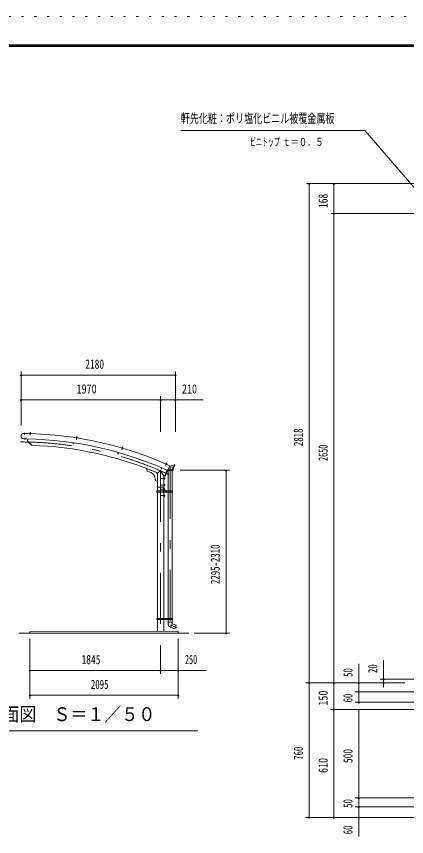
# Model space of a CAD drawing. Units: millimetres, scale not verified. Extents: x -25339 to 25345, y -10500 to 10500.
# Drawn here: x 9613 to 15122, y -1075 to 10500 of the extents above; entities that cross this region are included whole.
import ezdxf
from ezdxf.enums import TextEntityAlignment as Align

# ---------------------------------------------------------------- set-up
doc = ezdxf.new("R2010")
doc.units = ezdxf.units.MM
doc.header["$LTSCALE"] = 60
doc.linetypes.add('USER3', pattern=[24, 12, -5, 2, -5])
doc.linetypes.add('USER4', pattern=[3, 0.5, -2.5])
for name, color, linetype, lineweight in [('0-2_1-05BOLD', 7, 'Continuous', 18), ('0-3_1-25CENTER', 3, 'USER3', 18), ('0-4_1-45THIN', 4, 'Continuous', 18), ('0-5_1-55DIM', 3, 'Continuous', 18), ('0-A_2-52DIM', 3, 'Continuous', 18), ('0-C_F-F1PAPER', 5, 'Continuous', 18), ('0-D_F-E_J_ADD', 5, 'USER4', 18)]:
    doc.layers.add(name, color=color, linetype=linetype, lineweight=lineweight)
doc.styles.add('ＭＳ ゴシック', font='')
doc.styles.get('ＭＳ ゴシック').set_extended_font_data('MS Gothic')

msp = doc.modelspace()

# ---------------------------------------------------------------- linework, layer by layer
at = {"layer": '0-2_1-05BOLD'}
for p, q in [((9715.65, 4538.15), (9762.34, 4537.22)), ((9715.66, 4538.65), (9762.35, 4537.72)), ((9717.17, 4614.24), (9763.86, 4613.3)), ((9763.87, 4613.8), (9717.18, 4614.74)), ((9762.35, 4537.71), (9762.34, 4537.22)), ((9763.87, 4613.8), (9763.85, 4612.7)), ((9769.15, 4537.58), (9768.52, 4506.27)), ((9772.35, 4537.52), (9771.75, 4507.53)), ((9802.67, 4614.95), (9802.63, 4613.45)), ((9802.63, 4613.45), (9815.13, 4613.12)), ((9803.11, 4613.44), (9803.06, 4611.84)), ((9804.16, 4619.91), (9813.95, 4619.65)), ((9806.15, 4619.36), (9806.04, 4614.86)), ((9806.06, 4619.86), (9806.27, 4628.01)), ((9812.27, 4627.85), (9806.27, 4628.01)), ((9811.93, 4619.2), (9811.81, 4614.71)), ((9812.06, 4619.7), (9812.27, 4627.85)), ((9813.95, 4619.65), (9814.81, 4619.12)), ((9814.65, 4613.13), (9814.61, 4611.53)), ((9814.81, 4619.12), (9814.69, 4614.63)), ((10459.61, 4555.64), (10459.38, 4554.16)), ((10459.38, 4554.16), (10471.72, 4552.22)), ((10459.85, 4554.08), (10459.6, 4552.5)), ((10459.6, 4552.5), (10471.01, 4550.71)), ((10459.61, 4555.64), (10471.96, 4553.7)), ((10461.72, 4560.37), (10471.4, 4558.85)), ((10463.63, 4559.56), (10462.93, 4555.12)), ((10463.59, 4560.08), (10464.86, 4568.13)), ((10470.78, 4567.19), (10464.86, 4568.13)), ((10469.33, 4558.66), (10468.64, 4554.22)), ((10469.52, 4559.14), (10470.78, 4567.19)), ((10471.25, 4552.29), (10471.01, 4550.71)), ((10471.4, 4558.85), (10472.18, 4558.22)), ((10472.18, 4558.22), (10471.48, 4553.77)), ((10471.96, 4553.7), (10471.72, 4552.22)), ((9824.86, 4447.62), (9768.52, 4506.27)), ((9830, 4446.89), (9771.75, 4507.53)), ((9827.17, 4449.84), (9824.86, 4447.62)), ((10416.42, 4483.22), (10413.15, 4461.46)), ((10413.15, 4461.46), (10416.32, 4460.99)), ((10419.58, 4482.74), (10416.32, 4460.99)), ((11103.47, 4412.4), (11103.05, 4410.96)), ((11103.05, 4410.96), (11115.05, 4407.45)), ((11103.51, 4410.83), (11103.06, 4409.3)), ((11103.06, 4409.3), (11114.14, 4406.05)), ((11106.18, 4416.82), (11115.58, 4414.07)), ((11107.96, 4415.77), (11106.7, 4411.46)), ((11108, 4416.29), (11110.28, 4424.11)), ((11111.53, 4424.79), (11110.28, 4424.11)), ((11116.04, 4422.43), (11110.28, 4424.11)), ((11115.37, 4423.67), (11111.53, 4424.79)), ((11113.51, 4414.15), (11112.24, 4409.84)), ((11113.76, 4414.61), (11116.04, 4422.43)), ((11114.6, 4407.59), (11114.14, 4406.05)), ((11116.28, 4413.34), (11115.02, 4409.03)), ((11116.04, 4422.43), (11115.37, 4423.67)), ((11115.58, 4414.07), (11116.28, 4413.34)), ((11054.42, 4345.26), (11048.39, 4324.1)), ((11723.43, 4186.06), (11722.79, 4184.59)), ((11722.79, 4184.59), (11733.36, 4179.95)), ((11723.6, 4187.62), (11723, 4186.25)), ((11723, 4186.25), (11734.45, 4181.23)), ((11723.6, 4187.62), (11735.05, 4182.6)), ((11728.49, 4190.39), (11726.68, 4186.27)), ((11726.84, 4191.66), (11735.82, 4187.72)), ((11728.58, 4190.89), (11731.86, 4198.36)), ((11733.18, 4198.87), (11731.86, 4198.36)), ((11737.35, 4195.95), (11731.86, 4198.36)), ((11733.77, 4188.07), (11731.97, 4183.95)), ((11736.84, 4197.27), (11733.18, 4198.87)), ((11734.01, 4181.42), (11733.36, 4179.95)), ((11734.08, 4188.49), (11737.35, 4195.95)), ((11735.05, 4182.6), (11734.45, 4181.23)), ((11736.42, 4186.91), (11734.61, 4182.79)), ((11735.82, 4187.72), (11736.42, 4186.91)), ((11737.35, 4195.95), (11736.84, 4197.27)), ((11841.51, 4169.67), (11779.24, 4154.67)), ((11850.41, 4169.67), (11841.51, 4169.67)), ((11848.11, 4159.67), (11848.11, 4169.67)), ((11850.41, 4157.37), (11850.41, 4169.67)), ((11453.56, 4117.89), (11603.56, 4057.25)), ((11453.56, 4117.89), (11453.56, 4099.02)), ((11466.07, 4080.48), (11511.04, 4062.29)), ((11603.56, 4057.25), (11603.56, 3802.67)), ((11663.38, 4128.6), (11654.68, 4108.39)), ((11654.68, 4108.39), (11657.62, 4107.13)), ((11666.32, 4127.34), (11657.62, 4107.13)), ((11745.69, 4090.79), (11711.69, 4011.8)), ((11739.14, 4095.79), (11744.65, 4093.42)), ((11746.19, 4095.59), (11750.32, 4092.37)), ((11748.79, 4096.48), (11751.11, 4094.67)), ((11815.11, 4094.67), (11751.11, 4094.67)), ((11817.93, 4100.67), (11754.26, 4100.67)), ((11755.61, 4092.37), (11755.61, 3802.67)), ((11781.05, 4158.68), (11756.32, 4103.99)), ((11771.23, 4136.97), (11829.33, 4140.95)), ((11810.62, 4092.37), (11810.62, 3802.67)), ((11824.11, 4101.67), (11815.11, 4094.67)), ((11823.22, 4140.53), (11817.93, 4100.67)), ((11829.33, 4140.95), (11824.11, 4101.67)), ((11839.37, 4143.64), (11829.33, 4140.95)), ((11841.5, 4159.67), (11839.37, 4143.64)), ((11848.11, 4159.67), (11841.5, 4159.67)), ((11573.56, 3969.58), (11573.56, 3962.86)), ((11586.07, 3944.32), (11603.56, 3937.25)), ((11692.67, 4018.49), (11692.67, 3802.67)), ((11694.66, 3987.17), (11692.67, 3987.17)), ((11694.66, 3966.17), (11692.67, 3966.17)), ((11694.66, 3987.17), (11694.66, 3966.17)), ((11700.76, 3986.49), (11694.66, 3986.49)), ((11700.76, 3981.58), (11694.66, 3981.58)), ((11700.76, 3971.76), (11694.66, 3971.76)), ((11701.66, 3984.92), (11700.76, 3986.49)), ((11603.56, 3856.67), (11692.67, 3856.67)), ((11694.66, 3897.17), (11692.67, 3897.17)), ((11700.76, 3891.58), (11694.66, 3891.58)), ((11700.76, 3881.76), (11694.66, 3881.76)), ((11700.76, 3876.86), (11694.66, 3876.86)), ((11700.76, 3836.49), (11694.66, 3836.49)), ((11700.76, 3831.58), (11694.66, 3831.58)), ((11700.76, 3821.76), (11694.66, 3821.76)), ((11701.66, 3878.42), (11700.76, 3876.86)), ((11701.66, 3834.92), (11700.76, 3836.49)), ((11701.66, 3894.92), (11701.66, 3878.42)), ((11701.66, 3818.42), (11701.66, 3834.92)), ((11595.87, 3802.67), (11595.87, 3786.67)), ((11595.87, 3794.67), (11601.96, 3794.67)), ((11595.87, 3786.67), (11818.31, 3786.67)), ((11601.96, 3802.67), (11601.96, 3786.67)), ((11603.56, 3786.67), (11603.56, 2002.67)), ((11694.66, 3816.17), (11692.67, 3816.17)), ((11692.67, 2002.67), (11692.67, 3786.67)), ((11694.66, 3726.17), (11692.67, 3726.17)), ((11694.26, 3802.67), (11694.26, 3786.67)), ((11700.76, 3816.85), (11694.66, 3816.85)), ((11700.76, 3746.49), (11694.66, 3746.49)), ((11700.76, 3741.58), (11694.66, 3741.58)), ((11700.76, 3731.76), (11694.66, 3731.76)), ((11700.76, 3726.86), (11694.66, 3726.86)), ((11701.66, 3818.42), (11700.76, 3816.85)), ((11701.66, 3744.92), (11700.76, 3746.49)), ((11701.66, 3728.42), (11700.76, 3726.86)), ((11701.66, 3728.42), (11701.66, 3744.92)), ((11719.14, 3797.56), (11719.14, 3791.78)), ((11719.14, 3791.78), (11724.14, 3788.9)), ((11724.14, 3788.9), (11729.14, 3791.78)), ((11754.01, 3802.67), (11754.01, 3786.67)), ((11755.61, 3786.67), (11755.61, 2002.67)), ((11810.62, 3786.67), (11810.62, 2002.67)), ((11812.22, 3802.67), (11812.22, 3786.67)), ((11812.22, 3794.67), (11818.31, 3794.67)), ((11595.87, 2002.67), (11595.87, 1986.67)), ((11595.87, 1994.67), (11601.96, 1994.67)), ((11595.87, 1986.67), (11818.31, 1986.67)), ((11601.96, 2002.67), (11601.96, 1986.67)), ((11603.56, 1986.67), (11603.56, 1823.27)), ((11692.67, 1986.67), (11692.67, 1823.69)), ((11694.26, 2002.67), (11694.26, 1986.67)), ((11719.14, 1997.56), (11724.14, 2000.44)), ((11724.14, 2000.44), (11729.14, 1997.56)), ((11729.14, 1997.56), (11729.14, 1991.78)), ((11754.01, 2002.67), (11754.01, 1986.67)), ((11755.61, 1986.67), (11755.61, 1949.76)), ((11810.62, 1986.67), (11810.62, 1949.76)), ((11812.22, 2002.67), (11812.22, 1986.67)), ((11812.22, 1994.67), (11818.31, 1994.67)), ((11754.11, 1949.76), (11812.12, 1949.76)), ((11755.87, 1923.97), (11754.11, 1949.76)), ((11810.62, 1927.76), (11791.8, 1876.08)), ((11792.09, 1875.98), (11848.19, 1855.56)), ((11812.11, 1949.76), (11810.62, 1927.76)), ((11810.62, 1927.76), (11867, 1907.24)), ((11867, 1907.24), (11848.19, 1855.56)), ((9648.11, 1794.67), (12048.11, 1794.67)), ((11898.11, 1824.67), (9803.11, 1814.67)), ((9803.11, 1794.67), (9803.11, 1814.67)), ((11898.11, 1824.67), (11898.11, 1794.67))]:
    msp.add_line(p, q, dxfattribs=at)
for points in [[(9802.67, 4614.95), (9815.17, 4614.62), (9815.13, 4613.12)], [(9804.16, 4619.91), (9803.27, 4619.43), (9803.15, 4614.94)], [(9812.27, 4627.85), (9811.3, 4628.88), (9807.3, 4628.98), (9806.27, 4628.01)], [(10461.72, 4560.37), (10460.78, 4560.01), (10460.08, 4555.56)], [(10470.78, 4567.19), (10469.95, 4568.34), (10466, 4568.96), (10464.86, 4568.13)], [(11103.47, 4412.4), (11115.47, 4408.89), (11115.05, 4407.45)], [(11106.18, 4416.82), (11105.19, 4416.58), (11103.93, 4412.27)], [(11051.34, 4346.13), (11045.31, 4324.98), (11048.39, 4324.1)], [(11726.84, 4191.66), (11725.84, 4191.55), (11724.03, 4187.43)], [(11692.67, 4018.49), (11648.11, 4086.67), (11603.56, 4057.25)], [(11739.14, 4095.79), (11703.56, 4013.12), (11709.06, 4010.75)], [(11850.41, 4157.37), (11843.51, 4157.37), (11841.44, 4141.82), (11831.41, 4139.13), (11826.27, 4100.44), (11815.9, 4092.37), (11750.32, 4092.37)], [(11701.66, 3984.92), (11701.66, 3968.42), (11700.76, 3966.86), (11694.66, 3966.86)], [(11694.66, 3897.17), (11694.66, 3876.17), (11692.67, 3876.17)], [(11694.66, 3816.17), (11694.66, 3837.17), (11692.67, 3837.17)], [(11701.66, 3894.92), (11700.76, 3896.49), (11694.66, 3896.49)], [(11595.87, 3802.67), (11818.31, 3802.67), (11818.31, 3786.67)], [(11694.66, 3726.17), (11694.66, 3747.17), (11692.67, 3747.17)], [(11719.14, 3797.56), (11724.14, 3800.44), (11729.14, 3797.56), (11729.14, 3791.78)], [(11595.87, 2002.67), (11818.31, 2002.67), (11818.31, 1986.67)], [(11719.14, 1997.56), (11719.14, 1991.78), (11724.14, 1988.9), (11729.14, 1991.78)]]:
    msp.add_lwpolyline(points, dxfattribs=at)
for centre, radius in [((11724.14, 3794.67), 6.25), ((11724.14, 3794.67), 4.9), ((11724.14, 1994.67), 6.25), ((11724.14, 1994.67), 4.9)]:
    msp.add_circle(centre, radius, dxfattribs=at)
for centre, radius, start, end in [((9716.41, 4576.45), 38.3, 88.854, 268.854), ((9716.41, 4576.45), 37.8, 88.854, 268.854), ((9671.46, -506.02), 5044.55, 65.80466, 88.96758), ((9671.46, -506.02), 5119.55, 65.66528, 88.9659), ((9804.66, 4617.58), 2.32, 49.93085, 88.46228), ((9808.83, 4611.28), 8.51, 68.63316, 108.29361), ((9813.32, 4617.35), 2.32, 88.46228, 127.00851), ((10461.92, 4557.99), 2.32, 42.54817, 81.07961), ((10465.24, 4551.2), 8.51, 61.25049, 100.91093), ((10470.48, 4556.65), 2.32, 81.07961, 119.62584), ((9671.46, -506.02), 4955.45, 67.05199, 88.16658), ((11106.07, 4414.44), 2.32, 35.1655, 73.69695), ((11108.49, 4407.28), 8.51, 53.86781, 93.52827), ((11114.38, 4412.01), 2.32, 73.69695, 112.24318), ((11726.44, 4189.31), 2.32, 27.78282, 66.31427), ((11727.91, 4181.9), 8.51, 46.48515, 86.1456), ((11734.37, 4185.83), 2.32, 66.31427, 104.8605), ((11473.56, 4099.02), 20, 180, 247.98738), ((11473.56, 3969.58), 100, 0, 67.98738), ((11603.56, 4057.25), 10, 157.98738, 270), ((11742.65, 4110.17), 15, 245.66849, 335.66833), ((11743.86, 4091.58), 2, 336.71333, 66.71333), ((11593.56, 3962.86), 20, 180, 247.98738), ((9671.46, -506.02), 4955.45, 65.78831, 65.92853), ((11697.88, 3984.03), 3.78, 319.57169, 0), ((11687.88, 3976.67), 13.78, 339.1357, 20.8643), ((11697.88, 3969.31), 3.78, 0, 40.43115), ((11709.85, 4012.59), 2, 246.71333, 336.71333), ((11697.88, 3894.03), 3.78, 319.57169, 0), ((11687.88, 3886.67), 13.78, 339.1357, 20.8643), ((11697.88, 3879.31), 3.78, 0, 40.43115), ((11697.88, 3834.03), 3.78, 319.56883, 0), ((11687.88, 3826.67), 13.78, 339.13568, 20.86429), ((11697.88, 3819.31), 3.78, 0, 40.4283), ((11697.88, 3744.03), 3.78, 319.56883, 0), ((11687.88, 3736.67), 13.78, 339.13568, 20.86429), ((11697.88, 3729.31), 3.78, 0, 40.4283), ((11810.75, 1927.72), 55, 183.90576, 250.16731)]:
    msp.add_arc(centre, radius, start, end, dxfattribs=at)
at = {"layer": '0-3_1-25CENTER'}
for p, q in [((9809.37, 4631.68), (9808.21, 4588.17)), ((9726.05, 4623.16), (9725.55, 4598.17)), ((9732.17, 4529.22), (9732.67, 4554.22)), ((10468.4, 4571.36), (10461.65, 4528.37)), ((11114.22, 4426.87), (11102, 4385.09)), ((11736.11, 4200.59), (11718.63, 4160.73)), ((11648.11, 4086.67), (11648.11, 1425.98)), ((11783.11, 4127.89), (11783.11, 1908.51)), ((11711.66, 3976.67), (11654.66, 3976.67)), ((11711.66, 3886.67), (11654.66, 3886.67)), ((11711.66, 3826.67), (11654.66, 3826.67)), ((11711.66, 3736.67), (11654.66, 3736.67)), ((11711.64, 3794.67), (11736.64, 3794.67)), ((11724.14, 3807.17), (11724.14, 3782.17)), ((11711.64, 1994.67), (11736.64, 1994.67)), ((11724.14, 2007.17), (11724.14, 1982.17)), ((11783.11, 1908.51), (11876.39, 1874.56))]:
    msp.add_line(p, q, dxfattribs=at)
msp.add_arc((9671.46, -506.02), 5000, 65.24121, 90, dxfattribs=at)
at = {"layer": '0-4_1-45THIN'}
for p, q in [((9806.85, 4619.84), (9807.1, 4628.79)), ((9811.25, 4619.72), (9811.5, 4628.67)), ((10464.38, 4559.95), (10465.77, 4568.79)), ((10468.73, 4559.27), (10470.12, 4568.11)), ((11108.77, 4416.07), (11111.28, 4424.65)), ((11112.99, 4414.83), (11115.5, 4423.42)), ((11729.32, 4190.57), (11732.91, 4198.77)), ((11733.35, 4188.81), (11736.94, 4197))]:
    msp.add_line(p, q, dxfattribs=at)
at = {"layer": '0-5_1-55DIM'}
for p, q in [((9678.11, 4731.84), (9678.11, 5488.67)), ((11858.11, 4638.67), (11858.11, 5488.67)), ((9688.12, 5438.67), (9668.12, 5438.67)), ((9678.11, 5438.67), (11858.11, 5438.67)), ((11868.12, 5438.67), (11848.12, 5438.67)), ((11648.11, 4638.67), (11648.11, 5138.67)), ((9688.12, 5088.67), (9668.12, 5088.67)), ((9678.11, 5088.67), (12250.62, 5088.67)), ((11658.11, 5088.67), (11638.11, 5088.67)), ((11868.12, 5088.67), (11848.12, 5088.67)), ((11927.04, 4094.67), (12623.11, 4094.67)), ((12583.11, 4094.67), (12563.11, 4094.67)), ((12573.11, 1794.67), (12573.11, 4094.67)), ((12123.11, 1794.67), (12623.11, 1794.67)), ((12583.11, 1794.67), (12563.11, 1794.67)), ((9803.11, 1719.67), (9803.11, 869.67)), ((11898.11, 1719.67), (11898.11, 869.67)), ((11648.11, 1569.67), (11648.11, 1219.67)), ((9813.11, 1269.67), (9793.11, 1269.67)), ((9803.11, 1269.67), (12290.61, 1269.67)), ((11658.11, 1269.67), (11638.11, 1269.67)), ((11908.11, 1269.67), (11888.11, 1269.67)), ((9813.11, 919.67), (9793.11, 919.67)), ((9803.11, 919.67), (11898.11, 919.67)), ((11908.11, 919.67), (11888.11, 919.67)), ((9175.61, 419.67), (12175.61, 419.67))]:
    msp.add_line(p, q, dxfattribs=at)
for centre in [(9678.12, 5438.67), (11858.12, 5438.67), (9678.12, 5088.67), (11648.11, 5088.67), (11858.12, 5088.67), (12573.11, 4094.67), (12573.11, 1794.67), (9803.11, 1269.67), (11648.11, 1269.67), (11898.11, 1269.67), (9803.11, 919.67), (11898.11, 919.67)]:
    msp.add_arc(centre, 10, 180, 0, dxfattribs=at)
at = {"layer": '0-A_2-52DIM'}
for p, q in [((14534.04, 8889.93), (11934.05, 8889.93)), ((14534.04, 8889.93), (15222.18, 8092.25)), ((15279.79, 8139.93), (13709.04, 8139.93)), ((13756.54, 8139.93), (13736.54, 8139.93)), ((13746.54, 8139.93), (13746.54, -805.07)), ((14106.55, 8139.93), (14086.55, 8139.93)), ((14096.54, 8139.93), (14096.54, -805.07)), ((15527.42, 7719.93), (14059.05, 7719.93)), ((14106.55, 7719.93), (14086.55, 7719.93)), ((14796.55, 1027.83), (14796.55, 1414.93)), ((14446.55, 1364.93), (14446.55, 819.93)), ((15096.54, 1094.93), (13696.55, 1094.93)), ((13756.54, 1094.93), (13736.54, 1094.93)), ((14106.54, 1094.93), (14086.54, 1094.93)), ((14456.55, 1094.93), (14436.55, 1094.93)), ((15471.54, 1144.93), (14746.54, 1144.93)), ((14806.55, 1144.93), (14786.55, 1144.93)), ((14806.55, 1094.93), (14786.55, 1094.93)), ((15471.54, 969.93), (14396.54, 969.93)), ((14456.55, 969.93), (14436.55, 969.93)), ((15471.54, 819.93), (14396.54, 819.93)), ((14456.55, 819.93), (14436.55, 819.93)), ((18309.04, 719.93), (14046.54, 719.93)), ((14106.54, 719.93), (14086.54, 719.93)), ((14456.55, 719.93), (14436.55, 719.93)), ((14446.55, 719.93), (14446.55, -1075.07)), ((18309.04, -530.07), (14396.54, -530.07)), ((14456.55, -530.07), (14436.55, -530.07)), ((18309.04, -655.07), (14396.54, -655.07)), ((14456.55, -655.07), (14436.55, -655.07)), ((18309.04, -805.07), (13696.55, -805.07)), ((13756.54, -805.07), (13736.54, -805.07)), ((14106.54, -805.07), (14086.54, -805.07)), ((14456.55, -805.07), (14436.55, -805.07))]:
    msp.add_line(p, q, dxfattribs=at)
for centre in [(13746.54, 8139.93), (14096.55, 8139.93), (14096.55, 7719.93), (13746.54, 1094.93), (14096.54, 1094.93), (14446.55, 1094.93), (14796.55, 1144.93), (14796.55, 1094.93), (14446.55, 969.93), (14446.55, 819.93), (14096.54, 719.93), (14446.55, 719.93), (14446.55, -530.07), (14446.55, -655.07), (13746.54, -805.07), (14096.54, -805.07), (14446.55, -805.07)]:
    msp.add_arc(centre, 10, 180, 0, dxfattribs=at)
at = {"layer": '0-C_F-F1PAPER'}
for p, q in [((-3854.54, 10100), (24845.46, 10100)), ((-3852.04, 10097.5), (24842.95, 10097.5)), ((-3849.54, 10095), (24840.45, 10095)), ((-3847.04, 10092.5), (24837.95, 10092.5)), ((-3844.54, 10090), (24835.46, 10090)), ((-3842.04, 10087.5), (24832.96, 10087.5)), ((-3839.54, 10085), (24830.45, 10085)), ((-3837.04, 10082.5), (24827.96, 10082.5)), ((-3834.54, 10080), (24825.45, 10080)), ((-3832.04, 10077.5), (24822.96, 10077.5)), ((-3829.54, 10075), (24820.45, 10075))]:
    msp.add_line(p, q, dxfattribs=at)
at = {"layer": '0-D_F-E_J_ADD'}
msp.add_line((-4354.54, 10500), (25345.46, 10500), dxfattribs=at)

# ---------------------------------------------------------------- texts
at = {"layer": '0-5_1-55DIM', "color": 7, "style": 'ＭＳ ゴシック'}
for s, height, width, p in [('2180', 130.2, 0.75, (10585.08, 5488.67)), ('1970', 130.2, 0.8, (10462.92, 5138.67)), ('210', 130.2, 0.8, (11950.46, 5138.67)), ('1845', 130.2, 0.75, (10533.39, 1319.67)), ('250', 130.2, 0.65, (11992.53, 1319.67)), ('2095', 130.2, 0.7, (10664.61, 969.67)), ('側面図\u3000Ｓ＝１／５０', 195.4, 0.9, (9175.61, 496.31))]:
    msp.add_text(s, height=height, dxfattribs=dict(at, width=width)).set_placement(p, align=Align.BOTTOM_LEFT)
at = {"layer": '0-5_1-55DIM', "color": 7, "style": 'ＭＳ ゴシック', "width": 0.7}
msp.add_text('2295-2310', height=130.2, rotation=90, dxfattribs=at).set_placement((12523.11, 2489.28), align=Align.BOTTOM_LEFT)
at = {"layer": '0-A_2-52DIM', "color": 7, "style": 'ＭＳ ゴシック'}
for s, height, width, p in [('軒先化粧：ポリ塩化ビニル被覆金属板', 130.2, 0.7, (11934.05, 8957.7)), ('ビニトップ ', 110.7, 0.55, (12909.04, 8639.93)), ('ｔ＝０．５', 110.7, 0.75, (13368.32, 8639.93))]:
    msp.add_text(s, height=height, dxfattribs=dict(at, width=width)).set_placement(p, align=Align.BOTTOM_LEFT)
for s, width, p in [('168', 0.75, (14046.55, 7797.07)), ('2818', 0.7, (13696.54, 4436.16)), ('2650', 0.65, (14046.55, 4225.77)), ('50', 0.7, (14396.54, 1178.21)), ('20', 0.7, (14746.54, 1232.61)), ('150', 0.8, (14046.55, 772.95)), ('60', 0.7, (14396.54, 817.81)), ('760', 0.7, (13696.54, 8.55)), ('500', 0.75, (14396.54, -37.51)), ('610', 0.8, (14046.55, -177.44)), ('50', 0.7, (14396.54, -669.29)), ('60', 0.7, (14396.54, -1042.19))]:
    msp.add_text(s, height=130.2, rotation=90, dxfattribs=dict(at, width=width)).set_placement(p, align=Align.BOTTOM_LEFT)

doc.saveas('drawing.dxf')
